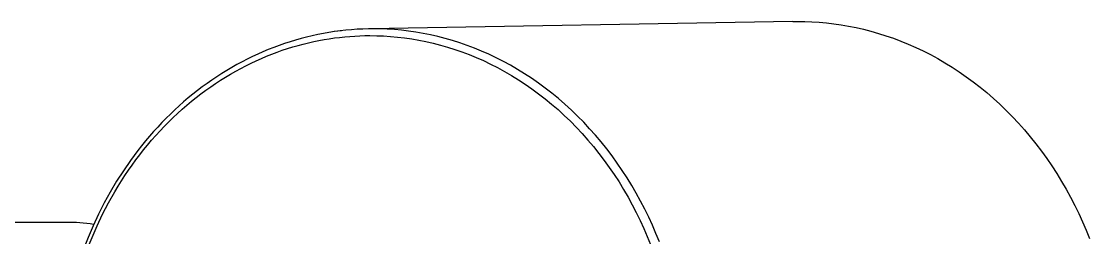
# Model space of a CAD drawing. Header units: metres. Extents: x 198 to 412, y -54 to 17.
# Drawn here: x 251.3505 to 251.4291, y -45.1061 to -45.0902 of the extents above; entities that cross this region are included whole.
import ezdxf

# ---------------------------------------------------------------- set-up
doc = ezdxf.new("R2010")
doc.units = ezdxf.units.M
doc.header["$LTSCALE"] = 10
doc.layers.add('02', color=2, linetype='Continuous')

# ---------------------------------------------------------------- blocks, each defined once
blk = doc.blocks.new('A$C4ADF6893')
for p, q in [((-0.012469, -0.15002), (-0.012469, -0.138637)), ((-0.012465, -0.150276), (-0.012469, -0.15002)), ((-0.012452, -0.150532), (-0.012465, -0.150276)), ((-0.01243, -0.150786), (-0.012452, -0.150532)), ((-0.012401, -0.151041), (-0.01243, -0.150786)), ((-0.011369, -0.151138), (-0.0105, -0.150799)), ((-0.013072, -0.1519), (-0.012227, -0.151505)), ((-0.012363, -0.151294), (-0.012401, -0.151041)), ((-0.012316, -0.151545), (-0.012363, -0.151294)), ((-0.011369, -0.151429), (-0.012229, -0.151805)), ((-0.012227, -0.151505), (-0.011369, -0.151138)), ((-0.0105, -0.151084), (-0.011369, -0.151429)), ((-0.01471, -0.152767), (-0.013903, -0.152323)), ((-0.013077, -0.15221), (-0.01391, -0.152644)), ((-0.013903, -0.152323), (-0.013072, -0.1519)), ((-0.012229, -0.151805), (-0.013077, -0.15221)), ((-0.016276, -0.153737), (-0.015501, -0.153239)), ((-0.015501, -0.153239), (-0.01471, -0.152767)), ((-0.014728, -0.153106), (-0.015131, -0.153348)), ((-0.01391, -0.152644), (-0.014728, -0.153106)), ((-0.017033, -0.154261), (-0.016276, -0.153737)), ((-0.015922, -0.153852), (-0.01631, -0.154114)), ((-0.015529, -0.153597), (-0.015922, -0.153852)), ((-0.015131, -0.153348), (-0.015529, -0.153597)), ((-0.018113, -0.155082), (-0.017758, -0.154802)), ((-0.017758, -0.154802), (-0.017033, -0.154261)), ((-0.017069, -0.154658), (-0.01744, -0.154939)), ((-0.016692, -0.154383), (-0.017069, -0.154658)), ((-0.01631, -0.154114), (-0.016692, -0.154383)), ((-0.019148, -0.155958), (-0.018808, -0.15566)), ((-0.018808, -0.15566), (-0.018463, -0.155368)), ((-0.018165, -0.15552), (-0.018517, -0.155819)), ((-0.018463, -0.155368), (-0.018113, -0.155082)), ((-0.017806, -0.155226), (-0.018165, -0.15552)), ((-0.01744, -0.154939), (-0.017806, -0.155226)), ((-0.019811, -0.156572), (-0.019482, -0.156262)), ((-0.019203, -0.156435), (-0.019535, -0.156751)), ((-0.019482, -0.156262), (-0.019148, -0.155958)), ((-0.018863, -0.156124), (-0.019203, -0.156435)), ((-0.018517, -0.155819), (-0.018863, -0.156124)), ((-0.020742, -0.157517), (-0.020437, -0.157196)), ((-0.020437, -0.157196), (-0.020127, -0.156881)), ((-0.01986, -0.157072), (-0.020178, -0.157398)), ((-0.020127, -0.156881), (-0.019811, -0.156572)), ((-0.019535, -0.156751), (-0.01986, -0.157072)), ((-0.021333, -0.158174), (-0.021041, -0.157842)), ((-0.021041, -0.157842), (-0.020742, -0.157517)), ((-0.020489, -0.157729), (-0.020792, -0.158065)), ((-0.020178, -0.157398), (-0.020489, -0.157729)), ((-0.0219, -0.158852), (-0.02162, -0.15851)), ((-0.021375, -0.158749), (-0.021654, -0.159097)), ((-0.02162, -0.15851), (-0.021333, -0.158174)), ((-0.021087, -0.158405), (-0.021375, -0.158749)), ((-0.020792, -0.158065), (-0.021087, -0.158405)), ((-0.022691, -0.159896), (-0.022435, -0.159545)), ((-0.022435, -0.159545), (-0.022173, -0.159199)), ((-0.021926, -0.15945), (-0.02219, -0.159806)), ((-0.022173, -0.159199), (-0.0219, -0.158852)), ((-0.021654, -0.159097), (-0.021926, -0.15945)), ((-0.023182, -0.160611), (-0.02294, -0.160251)), ((-0.02294, -0.160251), (-0.022691, -0.159896)), ((-0.022445, -0.160165), (-0.022692, -0.160527)), ((-0.02219, -0.159806), (-0.022445, -0.160165)), ((-0.023645, -0.161345), (-0.023417, -0.160976)), ((-0.023417, -0.160976), (-0.023182, -0.160611)), ((-0.02293, -0.160893), (-0.02316, -0.161261)), ((-0.022692, -0.160527), (-0.02293, -0.160893)), ((-0.024079, -0.162096), (-0.023865, -0.161718)), ((-0.023865, -0.161718), (-0.023645, -0.161345)), ((-0.023382, -0.161632), (-0.023595, -0.162005)), ((-0.02316, -0.161261), (-0.023382, -0.161632)), ((-0.024477, -0.162851), (-0.024281, -0.162472)), ((-0.024281, -0.162472), (-0.024079, -0.162096)), ((-0.0238, -0.162381), (-0.023996, -0.162758)), ((-0.023595, -0.162005), (-0.0238, -0.162381)), ((-0.024845, -0.163622), (-0.024664, -0.163235)), ((-0.024664, -0.163235), (-0.024477, -0.162851)), ((-0.024362, -0.163518), (-0.024532, -0.1639)), ((-0.024183, -0.163137), (-0.024362, -0.163518)), ((-0.023996, -0.162758), (-0.024183, -0.163137)), ((-0.025182, -0.164406), (-0.025017, -0.164012)), ((-0.025017, -0.164012), (-0.024845, -0.163622)), ((-0.024693, -0.164283), (-0.024846, -0.164666)), ((-0.024532, -0.1639), (-0.024693, -0.164283)), ((-0.025487, -0.165203), (-0.025338, -0.164803)), ((-0.025338, -0.164803), (-0.025182, -0.164406)), ((-0.024991, -0.165051), (-0.025127, -0.165436)), ((-0.024846, -0.164666), (-0.024991, -0.165051)), ((-0.025757, -0.166002), (-0.025626, -0.165601)), ((-0.025626, -0.165601), (-0.025487, -0.165203)), ((-0.025254, -0.165821), (-0.025373, -0.166207)), ((-0.025127, -0.165436), (-0.025254, -0.165821)), ((-0.025994, -0.166812), (-0.025879, -0.166406)), ((-0.025879, -0.166406), (-0.025757, -0.166002)), ((-0.025484, -0.166592), (-0.025586, -0.166977)), ((-0.025373, -0.166207), (-0.025484, -0.166592)), ((-0.026198, -0.16763), (-0.0261, -0.16722)), ((-0.0261, -0.16722), (-0.025994, -0.166812)), ((-0.02568, -0.167362), (-0.025766, -0.167746)), ((-0.025586, -0.166977), (-0.02568, -0.167362)), ((-0.026368, -0.168456), (-0.026287, -0.168042)), ((-0.026287, -0.168042), (-0.026198, -0.16763)), ((-0.025844, -0.168129), (-0.025914, -0.168511)), ((-0.025766, -0.167746), (-0.025844, -0.168129)), ((-0.026503, -0.169281), (-0.026439, -0.168868)), ((-0.026439, -0.168868), (-0.026368, -0.168456)), ((-0.025977, -0.168892), (-0.026031, -0.169271)), ((-0.025914, -0.168511), (-0.025977, -0.168892)), ((-0.026603, -0.17011), (-0.026557, -0.169695)), ((-0.026567, -0.169784), (-0.026498, -0.169254)), ((-0.026557, -0.169695), (-0.026503, -0.169281)), ((-0.026078, -0.16965), (-0.026117, -0.170026)), ((-0.026031, -0.169271), (-0.026078, -0.16965)), ((-0.02667, -0.170942), (-0.026641, -0.170526)), ((-0.026641, -0.170526), (-0.026603, -0.17011)), ((-0.026149, -0.170401), (-0.026173, -0.170774)), ((-0.026117, -0.170026), (-0.026149, -0.170401)), ((-0.026701, -0.171777), (-0.02669, -0.171359)), ((-0.02669, -0.171359), (-0.02667, -0.170942)), ((-0.026191, -0.171144), (-0.026201, -0.171513)), ((-0.026173, -0.170774), (-0.026191, -0.171144)), ((-0.027247, -0.203008), (-0.026703, -0.171871)), ((-0.026705, -0.172127), (-0.026701, -0.171777)), ((-0.026698, -0.17264), (-0.026705, -0.172127)), ((-0.026201, -0.171513), (-0.026205, -0.171879)), ((-0.026205, -0.171879), (-0.026198, -0.172383)), ((-0.026678, -0.173158), (-0.026698, -0.17264)), ((-0.026198, -0.172383), (-0.026178, -0.172891)), ((-0.026178, -0.172891), (-0.026145, -0.173403)), ((-0.026644, -0.17368), (-0.026678, -0.173158)), ((-0.026597, -0.174205), (-0.026644, -0.17368)), ((-0.026145, -0.173403), (-0.026099, -0.173919)), ((-0.026534, -0.174734), (-0.026597, -0.174205)), ((-0.026099, -0.173919), (-0.026038, -0.174437)), ((-0.026038, -0.174437), (-0.025962, -0.174959)), ((-0.026458, -0.175265), (-0.026534, -0.174734)), ((-0.026366, -0.1758), (-0.026458, -0.175265)), ((-0.025962, -0.174959), (-0.025872, -0.175483)), ((-0.026259, -0.176336), (-0.026366, -0.1758)), ((-0.025872, -0.175483), (-0.025767, -0.176009)), ((-0.025767, -0.176009), (-0.025647, -0.176537)), ((-0.026136, -0.176873), (-0.026259, -0.176336)), ((-0.025998, -0.177412), (-0.026136, -0.176873)), ((-0.025647, -0.176537), (-0.025511, -0.177066)), ((-0.025844, -0.177952), (-0.025998, -0.177412)), ((-0.025511, -0.177066), (-0.02536, -0.177595)), ((-0.02536, -0.177595), (-0.025193, -0.178124)), ((-0.025674, -0.178491), (-0.025844, -0.177952)), ((-0.025193, -0.178124), (-0.02501, -0.178654)), ((-0.025487, -0.179031), (-0.025674, -0.178491)), ((-0.025285, -0.179569), (-0.025487, -0.179031)), ((-0.02501, -0.178654), (-0.024811, -0.179182)), ((-0.024811, -0.179182), (-0.024596, -0.179709)), ((-0.025065, -0.180106), (-0.025285, -0.179569)), ((-0.024596, -0.179709), (-0.024365, -0.180234)), ((-0.02483, -0.180641), (-0.025065, -0.180106)), ((-0.024577, -0.181173), (-0.02483, -0.180641)), ((-0.024365, -0.180234), (-0.024117, -0.180756)), ((-0.024117, -0.180756), (-0.023853, -0.181276)), ((-0.024308, -0.181703), (-0.024577, -0.181173)), ((-0.023853, -0.181276), (-0.023573, -0.181792)), ((-0.024023, -0.182229), (-0.024308, -0.181703)), ((-0.023721, -0.18275), (-0.024023, -0.182229)), ((-0.023573, -0.181792), (-0.023277, -0.182304)), ((-0.023277, -0.182304), (-0.022965, -0.182811)), ((-0.023403, -0.183267), (-0.023721, -0.18275)), ((-0.022965, -0.182811), (-0.022637, -0.183313)), ((-0.023069, -0.183779), (-0.023403, -0.183267)), ((-0.022718, -0.184285), (-0.023069, -0.183779)), ((-0.022637, -0.183313), (-0.022293, -0.183809)), ((-0.022293, -0.183809), (-0.021933, -0.184299)), ((-0.022352, -0.184784), (-0.022718, -0.184285)), ((-0.021933, -0.184299), (-0.021558, -0.184782)), ((-0.021969, -0.185276), (-0.022352, -0.184784)), ((-0.021572, -0.185761), (-0.021969, -0.185276)), ((-0.021558, -0.184782), (-0.021168, -0.185258)), ((-0.021168, -0.185258), (-0.020763, -0.185726)), ((-0.021159, -0.186238), (-0.021572, -0.185761)), ((-0.020732, -0.186706), (-0.021159, -0.186238)), ((-0.020763, -0.185726), (-0.020344, -0.186185)), ((-0.020344, -0.186185), (-0.019911, -0.186636)), ((-0.02029, -0.187165), (-0.020732, -0.186706)), ((-0.019911, -0.186636), (-0.019463, -0.187077)), ((-0.019463, -0.187077), (-0.019003, -0.187508)), ((-0.019835, -0.187614), (-0.02029, -0.187165)), ((-0.019365, -0.188054), (-0.019835, -0.187614)), ((-0.019003, -0.187508), (-0.018529, -0.187928)), ((-0.018883, -0.188482), (-0.019365, -0.188054)), ((-0.018388, -0.1889), (-0.018883, -0.188482)), ((-0.018529, -0.187928), (-0.018044, -0.188339)), ((-0.018044, -0.188339), (-0.017546, -0.188737)), ((-0.017881, -0.189307), (-0.018388, -0.1889)), ((-0.017362, -0.189701), (-0.017881, -0.189307)), ((-0.017546, -0.188737), (-0.017037, -0.189125)), ((-0.017037, -0.189125), (-0.016517, -0.1895)), ((-0.016832, -0.190084), (-0.017362, -0.189701)), ((-0.016291, -0.190454), (-0.016832, -0.190084)), ((-0.016517, -0.1895), (-0.015986, -0.189863)), ((-0.015986, -0.189863), (-0.015446, -0.190214)), ((-0.015446, -0.190214), (-0.014897, -0.190552)), ((-0.015741, -0.190812), (-0.016291, -0.190454)), ((-0.015181, -0.191156), (-0.015741, -0.190812)), ((-0.014897, -0.190552), (-0.014339, -0.190877)), ((-0.014339, -0.190877), (-0.013774, -0.191188)), ((-0.014613, -0.191487), (-0.015181, -0.191156)), ((-0.014037, -0.191804), (-0.014613, -0.191487)), ((-0.013453, -0.192108), (-0.014037, -0.191804)), ((-0.013774, -0.191188), (-0.013201, -0.191486)), ((-0.013201, -0.191486), (-0.012621, -0.19177)), ((-0.012621, -0.19177), (-0.012036, -0.192041)), ((-0.012862, -0.192397), (-0.013453, -0.192108)), ((-0.012265, -0.192673), (-0.012862, -0.192397)), ((-0.012036, -0.192041), (-0.011445, -0.192297)), ((-0.011445, -0.192297), (-0.010849, -0.19254)), ((-0.011663, -0.192935), (-0.012265, -0.192673)), ((-0.011056, -0.193182), (-0.011663, -0.192935)), ((-0.027247, -0.203008), (-0.02725, -0.203365)), ((-0.02725, -0.203365), (-0.027243, -0.203889)), ((-0.027243, -0.203889), (-0.027223, -0.204417)), ((-0.027223, -0.204417), (-0.027189, -0.204949)), ((-0.027189, -0.204949), (-0.02714, -0.205486)), ((-0.02714, -0.205486), (-0.027076, -0.206025)), ((-0.027076, -0.206025), (-0.026998, -0.206567)), ((-0.026998, -0.206567), (-0.026904, -0.207112)), ((-0.026904, -0.207112), (-0.026795, -0.20766)), ((-0.026795, -0.20766), (-0.02667, -0.208208)), ((-0.02667, -0.208208), (-0.026529, -0.208758)), ((-0.026529, -0.208758), (-0.026372, -0.209309)), ((-0.026372, -0.209309), (-0.026198, -0.209859)), ((-0.026198, -0.209859), (-0.026008, -0.210409)), ((-0.026008, -0.210409), (-0.025801, -0.210959)), ((-0.025801, -0.210959), (-0.025577, -0.211507)), ((-0.025577, -0.211507), (-0.025337, -0.212053)), ((-0.025337, -0.212053), (-0.025079, -0.212596)), ((-0.025079, -0.212596), (-0.024805, -0.213136)), ((-0.024805, -0.213136), (-0.024514, -0.213673)), ((-0.024514, -0.213673), (-0.024206, -0.214205)), ((-0.024206, -0.214205), (-0.023881, -0.214733)), ((-0.023881, -0.214733), (-0.02354, -0.215255)), ((-0.02354, -0.215255), (-0.023182, -0.215771)), ((-0.023182, -0.215771), (-0.022808, -0.21628)), ((-0.022808, -0.21628), (-0.022418, -0.216783)), ((-0.022418, -0.216783), (-0.022013, -0.217277)), ((-0.022013, -0.217277), (-0.021592, -0.217764)), ((-0.021592, -0.217764), (-0.021156, -0.218241)), ((-0.021156, -0.218241), (-0.020705, -0.21871)), ((-0.020705, -0.21871), (-0.02024, -0.219168)), ((-0.02024, -0.219168), (-0.019761, -0.219617)), ((-0.019761, -0.219617), (-0.019269, -0.220054)), ((-0.019269, -0.220054), (-0.018763, -0.220481)), ((-0.018763, -0.220481), (-0.018246, -0.220896)), ((-0.018246, -0.220896), (-0.017716, -0.221298)), ((-0.017716, -0.221298), (-0.017176, -0.221689)), ((-0.017176, -0.221689), (-0.016624, -0.222066)), ((-0.016624, -0.222066), (-0.016063, -0.222431)), ((-0.016063, -0.222431), (-0.015491, -0.222782)), ((-0.015491, -0.222782), (-0.014911, -0.22312)), ((-0.014911, -0.22312), (-0.014323, -0.223444)), ((-0.014323, -0.223444), (-0.013727, -0.223754)), ((-0.013727, -0.223754), (-0.013125, -0.224049)), ((-0.013125, -0.224049), (-0.012516, -0.224331)), ((-0.012516, -0.224331), (-0.011901, -0.224597)), ((-0.011901, -0.224597), (-0.011282, -0.22485))]:
    blk.add_line(p, q)

msp = doc.modelspace()

# ---------------------------------------------------------------- block references
at = {"layer": '02', "xscale": -1, "rotation": 90.00058386206791}
msp.add_blockref('A$C4ADF6893', (251.204221, -45.117447), dxfattribs=at)

doc.saveas('drawing.dxf')
